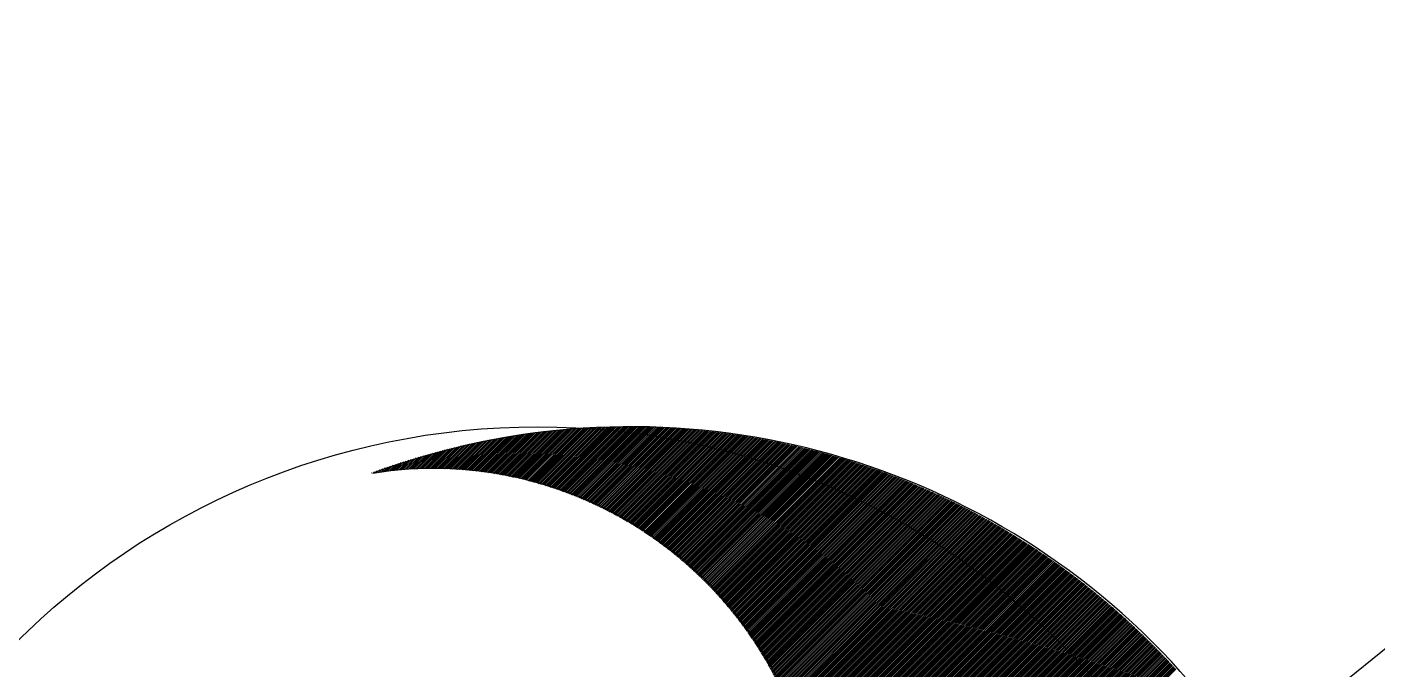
# Model space of a CAD drawing. Extents: x -437689 to -407696, y -55787 to -37037.
# Drawn here: x -434698.8 to -434633.1, y -41394.4 to -41363.1 of the extents above; entities that cross this region are included whole.
import ezdxf

# ---------------------------------------------------------------- set-up
doc = ezdxf.new("R2010")
doc.units = 0
doc.header["$LTSCALE"] = 150
doc.header["$MEASUREMENT"] = 0
doc.layers.add('DR', color=6, linetype='CONTINUOUS')

msp = doc.modelspace()

# ---------------------------------------------------------------- linework, layer by layer
at = {"layer": 'DR', "linetype": 'CONTINUOUS', "ltscale": 900}
for p, q in [((-434642.355, -41401.204), (-434425.274, -41226.366)), ((-434675.802, -41384.925, 0), (-434673.731, -41382.854, 0)), ((-434675.73, -41384.937, 0), (-434673.635, -41382.843, 0)), ((-434675.658, -41384.951, 0), (-434673.539, -41382.832, 0)), ((-434675.587, -41384.964, 0), (-434673.444, -41382.821, 0)), ((-434675.516, -41384.978, 0), (-434673.349, -41382.811, 0)), ((-434675.445, -41384.992, 0), (-434673.254, -41382.801, 0)), ((-434675.374, -41385.006, 0), (-434673.159, -41382.791, 0)), ((-434675.304, -41385.02, 0), (-434673.065, -41382.781, 0)), ((-434675.233, -41385.035, 0), (-434672.971, -41382.772, 0)), ((-434675.163, -41385.05, 0), (-434672.877, -41382.763, 0)), ((-434675.093, -41385.065, 0), (-434672.783, -41382.754, 0)), ((-434675.024, -41385.08, 0), (-434672.69, -41382.746, 0)), ((-434674.955, -41385.095, 0), (-434672.597, -41382.738, 0)), ((-434674.885, -41385.111, 0), (-434672.504, -41382.73, 0)), ((-434674.816, -41385.127, 0), (-434672.412, -41382.722, 0)), ((-434674.748, -41385.143, 0), (-434672.32, -41382.715, 0)), ((-434674.679, -41385.16, 0), (-434672.228, -41382.708, 0)), ((-434674.611, -41385.176, 0), (-434672.136, -41382.701, 0)), ((-434674.543, -41385.193, 0), (-434672.045, -41382.694, 0)), ((-434674.475, -41385.21, 0), (-434671.953, -41382.688, 0)), ((-434674.408, -41385.227, 0), (-434671.862, -41382.682, 0)), ((-434674.34, -41385.245, 0), (-434671.772, -41382.676, 0)), ((-434674.273, -41385.263, 0), (-434671.681, -41382.671, 0)), ((-434674.206, -41385.28, 0), (-434671.591, -41382.665, 0)), ((-434674.139, -41385.298, 0), (-434671.501, -41382.66, 0)), ((-434674.073, -41385.317, 0), (-434671.411, -41382.655, 0)), ((-434674.006, -41385.335, 0), (-434671.322, -41382.651, 0)), ((-434673.94, -41385.354, 0), (-434671.233, -41382.646, 0)), ((-434673.874, -41385.373, 0), (-434671.143, -41382.642, 0)), ((-434673.809, -41385.392, 0), (-434671.055, -41382.638, 0)), ((-434673.743, -41385.411, 0), (-434670.966, -41382.634, 0)), ((-434673.678, -41385.431, 0), (-434670.878, -41382.631, 0)), ((-434673.613, -41385.451, 0), (-434670.79, -41382.628, 0)), ((-434673.548, -41385.47, 0), (-434670.702, -41382.625, 0)), ((-434673.483, -41385.491, 0), (-434670.614, -41382.622, 0)), ((-434673.418, -41385.511, 0), (-434670.527, -41382.619, 0)), ((-434673.354, -41385.531, 0), (-434670.439, -41382.617, 0)), ((-434673.29, -41385.552, 0), (-434670.352, -41382.615, 0)), ((-434673.226, -41385.573, 0), (-434670.266, -41382.613, 0)), ((-434673.162, -41385.594, 0), (-434670.179, -41382.611, 0)), ((-434673.098, -41385.615, 0), (-434670.093, -41382.609, 0)), ((-434673.035, -41385.637, 0), (-434670.006, -41382.608, 0)), ((-434672.972, -41385.658, 0), (-434669.92, -41382.607, 0)), ((-434672.909, -41385.68, 0), (-434669.835, -41382.606, 0)), ((-434672.846, -41385.702, 0), (-434669.749, -41382.605, 0)), ((-434672.783, -41385.724, 0), (-434669.664, -41382.605, 0)), ((-434672.721, -41385.747, 0), (-434669.579, -41382.605, 0)), ((-434672.658, -41385.769, 0), (-434669.494, -41382.604, 0)), ((-434672.596, -41385.792, 0), (-434669.409, -41382.605, 0)), ((-434672.534, -41385.815, 0), (-434669.324, -41382.605, 0)), ((-434672.473, -41385.838, 0), (-434669.24, -41382.605, 0)), ((-434672.411, -41385.861, 0), (-434669.156, -41382.606, 0)), ((-434672.35, -41385.885, 0), (-434669.072, -41382.607, 0)), ((-434672.288, -41385.908, 0), (-434668.988, -41382.608, 0)), ((-434672.227, -41385.932, 0), (-434668.905, -41382.609, 0)), ((-434672.167, -41385.956, 0), (-434668.821, -41382.611, 0)), ((-434672.106, -41385.98, 0), (-434668.738, -41382.613, 0)), ((-434672.045, -41386.005, 0), (-434668.655, -41382.614, 0)), ((-434671.985, -41386.029, 0), (-434668.572, -41382.616, 0)), ((-434671.925, -41386.054, 0), (-434668.49, -41382.619, 0)), ((-434671.865, -41386.079, 0), (-434668.407, -41382.621, 0)), ((-434671.805, -41386.104, 0), (-434668.325, -41382.624, 0)), ((-434671.745, -41386.129, 0), (-434668.243, -41382.626, 0)), ((-434671.686, -41386.154, 0), (-434668.161, -41382.629, 0)), ((-434671.626, -41386.18, 0), (-434668.079, -41382.633, 0)), ((-434671.567, -41386.205, 0), (-434667.998, -41382.636, 0)), ((-434671.508, -41386.231, 0), (-434667.916, -41382.639, 0)), ((-434671.449, -41386.257, 0), (-434667.835, -41382.643, 0)), ((-434671.391, -41386.283, 0), (-434667.754, -41382.647, 0)), ((-434671.332, -41386.31, 0), (-434667.673, -41382.651, 0)), ((-434671.274, -41386.336, 0), (-434667.593, -41382.655, 0)), ((-434671.216, -41386.363, 0), (-434667.512, -41382.659, 0)), ((-434671.158, -41386.39, 0), (-434667.432, -41382.664, 0)), ((-434671.1, -41386.417, 0), (-434667.352, -41382.669, 0)), ((-434671.042, -41386.444, 0), (-434667.272, -41382.674, 0)), ((-434670.985, -41386.471, 0), (-434667.192, -41382.679, 0)), ((-434670.927, -41386.499, 0), (-434667.112, -41382.684, 0)), ((-434670.87, -41386.527, 0), (-434667.033, -41382.689, 0)), ((-434670.813, -41386.554, 0), (-434666.954, -41382.695, 0)), ((-434670.756, -41386.582, 0), (-434666.874, -41382.7, 0)), ((-434670.7, -41386.611, 0), (-434666.795, -41382.706, 0)), ((-434670.643, -41386.639, 0), (-434666.717, -41382.712, 0)), ((-434670.587, -41386.667, 0), (-434666.638, -41382.718, 0)), ((-434670.531, -41386.696, 0), (-434666.559, -41382.725, 0)), ((-434670.474, -41386.725, 0), (-434666.481, -41382.731, 0)), ((-434670.418, -41386.754, 0), (-434666.403, -41382.738, 0)), ((-434670.363, -41386.783, 0), (-434666.325, -41382.745, 0)), ((-434670.307, -41386.812, 0), (-434666.247, -41382.752, 0)), ((-434670.252, -41386.841, 0), (-434666.169, -41382.759, 0)), ((-434670.196, -41386.871, 0), (-434666.092, -41382.766, 0)), ((-434670.141, -41386.901, 0), (-434666.014, -41382.774, 0)), ((-434670.086, -41386.93, 0), (-434665.937, -41382.781, 0)), ((-434670.031, -41386.96, 0), (-434665.86, -41382.789, 0)), ((-434669.977, -41386.991, 0), (-434665.783, -41382.797, 0)), ((-434669.922, -41387.021, 0), (-434665.706, -41382.805, 0)), ((-434669.868, -41387.051, 0), (-434665.63, -41382.813, 0)), ((-434669.814, -41387.082, 0), (-434665.553, -41382.822, 0)), ((-434669.759, -41387.113, 0), (-434665.477, -41382.83, 0)), ((-434669.706, -41387.144, 0), (-434665.4, -41382.839, 0)), ((-434669.652, -41387.175, 0), (-434665.324, -41382.847, 0)), ((-434669.598, -41387.206, 0), (-434665.249, -41382.856, 0)), ((-434678.656, -41384.639, 0), (-434677.528, -41383.511, 0)), ((-434678.573, -41384.641, 0), (-434677.418, -41383.486, 0)), ((-434678.491, -41384.644, 0), (-434677.309, -41383.462, 0)), ((-434678.409, -41384.646, 0), (-434677.2, -41383.437, 0)), ((-434678.327, -41384.65, 0), (-434677.091, -41383.414, 0)), ((-434678.246, -41384.653, 0), (-434676.983, -41383.391, 0)), ((-434678.165, -41384.657, 0), (-434676.876, -41383.368, 0)), ((-434678.084, -41384.661, 0), (-434676.769, -41383.346, 0)), ((-434678.004, -41384.666, 0), (-434676.662, -41383.324, 0)), ((-434677.924, -41384.67, 0), (-434676.556, -41383.303, 0)), ((-434677.844, -41384.676, 0), (-434676.45, -41383.282, 0)), ((-434677.765, -41384.681, 0), (-434676.345, -41383.261, 0)), ((-434677.686, -41384.687, 0), (-434676.24, -41383.241, 0)), ((-434677.607, -41384.693, 0), (-434676.135, -41383.221, 0)), ((-434677.528, -41384.699, 0), (-434676.031, -41383.202, 0)), ((-434677.45, -41384.706, 0), (-434675.927, -41383.183, 0)), ((-434677.372, -41384.713, 0), (-434675.823, -41383.164, 0)), ((-434677.295, -41384.72, 0), (-434675.72, -41383.146, 0)), ((-434677.218, -41384.728, 0), (-434675.618, -41383.128, 0)), ((-434677.141, -41384.736, 0), (-434675.515, -41383.111, 0)), ((-434677.064, -41384.744, 0), (-434675.413, -41383.093, 0)), ((-434676.987, -41384.752, 0), (-434675.312, -41383.077, 0)), ((-434676.911, -41384.761, 0), (-434675.21, -41383.06, 0)), ((-434676.836, -41384.77, 0), (-434675.109, -41383.044, 0)), ((-434676.76, -41384.78, 0), (-434675.009, -41383.028, 0)), ((-434676.685, -41384.789, 0), (-434674.909, -41383.013, 0)), ((-434676.61, -41384.799, 0), (-434674.809, -41382.998, 0)), ((-434676.535, -41384.809, 0), (-434674.709, -41382.983, 0)), ((-434676.461, -41384.819, 0), (-434674.61, -41382.969, 0)), ((-434676.386, -41384.83, 0), (-434674.511, -41382.955, 0)), ((-434676.312, -41384.841, 0), (-434674.413, -41382.941, 0)), ((-434676.239, -41384.852, 0), (-434674.314, -41382.928, 0)), ((-434676.165, -41384.864, 0), (-434674.216, -41382.915, 0)), ((-434676.092, -41384.875, 0), (-434674.119, -41382.902, 0)), ((-434676.019, -41384.887, 0), (-434674.021, -41382.89, 0)), ((-434675.947, -41384.899, 0), (-434673.924, -41382.877, 0)), ((-434675.874, -41384.912, 0), (-434673.828, -41382.866, 0)), ((-434669.545, -41387.237, 0), (-434665.173, -41382.866, 0)), ((-434669.491, -41387.269, 0), (-434665.097, -41382.875, 0)), ((-434669.438, -41387.301, 0), (-434665.022, -41382.884, 0)), ((-434669.385, -41387.332, 0), (-434664.946, -41382.894, 0)), ((-434669.332, -41387.364, 0), (-434664.871, -41382.903, 0)), ((-434669.279, -41387.396, 0), (-434664.796, -41382.913, 0)), ((-434669.227, -41387.429, 0), (-434664.721, -41382.923, 0)), ((-434669.174, -41387.461, 0), (-434664.646, -41382.933, 0)), ((-434669.122, -41387.494, 0), (-434664.572, -41382.943, 0)), ((-434669.07, -41387.526, 0), (-434664.497, -41382.954, 0)), ((-434669.018, -41387.559, 0), (-434664.423, -41382.964, 0)), ((-434668.966, -41387.592, 0), (-434664.349, -41382.975, 0)), ((-434668.914, -41387.625, 0), (-434664.275, -41382.986, 0)), ((-434668.863, -41387.659, 0), (-434664.201, -41382.997, 0)), ((-434668.811, -41387.692, 0), (-434664.127, -41383.008, 0)), ((-434668.76, -41387.726, 0), (-434664.053, -41383.019, 0)), ((-434668.709, -41387.759, 0), (-434663.98, -41383.03, 0)), ((-434668.658, -41387.793, 0), (-434663.906, -41383.042, 0)), ((-434668.607, -41387.827, 0), (-434663.833, -41383.053, 0)), ((-434668.556, -41387.861, 0), (-434663.76, -41383.065, 0)), ((-434668.506, -41387.896, 0), (-434663.687, -41383.077, 0)), ((-434668.455, -41387.93, 0), (-434663.614, -41383.089, 0)), ((-434668.405, -41387.965, 0), (-434663.542, -41383.101, 0)), ((-434668.355, -41387.999, 0), (-434663.469, -41383.113, 0)), ((-434668.305, -41388.034, 0), (-434663.396, -41383.126, 0)), ((-434668.255, -41388.069, 0), (-434663.324, -41383.138, 0)), ((-434668.205, -41388.104, 0), (-434663.252, -41383.151, 0)), ((-434668.156, -41388.14, 0), (-434663.18, -41383.164, 0)), ((-434668.106, -41388.175, 0), (-434663.108, -41383.177, 0)), ((-434668.057, -41388.211, 0), (-434663.036, -41383.19, 0)), ((-434668.008, -41388.246, 0), (-434662.964, -41383.203, 0)), ((-434667.959, -41388.282, 0), (-434662.893, -41383.216, 0)), ((-434667.91, -41388.318, 0), (-434662.821, -41383.229, 0)), ((-434667.861, -41388.354, 0), (-434662.75, -41383.243, 0)), ((-434667.813, -41388.391, 0), (-434662.679, -41383.257, 0)), ((-434667.764, -41388.427, 0), (-434662.608, -41383.27, 0)), ((-434667.716, -41388.463, 0), (-434662.537, -41383.284, 0)), ((-434667.668, -41388.5, 0), (-434662.466, -41383.298, 0)), ((-434667.62, -41388.537, 0), (-434662.395, -41383.313, 0)), ((-434667.572, -41388.574, 0), (-434662.325, -41383.327, 0)), ((-434667.524, -41388.611, 0), (-434662.254, -41383.341, 0)), ((-434667.476, -41388.648, 0), (-434662.184, -41383.356, 0)), ((-434667.429, -41388.686, 0), (-434662.114, -41383.37, 0)), ((-434667.382, -41388.723, 0), (-434662.044, -41383.385, 0)), ((-434667.334, -41388.761, 0), (-434661.974, -41383.4, 0)), ((-434667.287, -41388.799, 0), (-434661.904, -41383.415, 0)), ((-434667.24, -41388.836, 0), (-434661.834, -41383.43, 0)), ((-434667.194, -41388.875, 0), (-434661.765, -41383.445, 0)), ((-434667.147, -41388.913, 0), (-434661.695, -41383.461, 0)), ((-434667.1, -41388.951, 0), (-434661.626, -41383.476, 0)), ((-434667.054, -41388.99, 0), (-434661.556, -41383.492, 0)), ((-434667.008, -41389.028, 0), (-434661.487, -41383.508, 0)), ((-434680.484, -41384.685, 0), (-434679.955, -41384.156, 0)), ((-434680.392, -41384.678, 0), (-434679.833, -41384.119, 0)), ((-434680.301, -41384.672, 0), (-434679.712, -41384.083, 0)), ((-434680.211, -41384.667, 0), (-434679.592, -41384.048, 0)), ((-434680.121, -41384.662, 0), (-434679.473, -41384.013, 0)), ((-434680.032, -41384.657, 0), (-434679.354, -41383.979, 0)), ((-434679.942, -41384.653, 0), (-434679.235, -41383.946, 0)), ((-434679.854, -41384.649, 0), (-434679.118, -41383.913, 0)), ((-434679.766, -41384.646, 0), (-434679.001, -41383.881, 0)), ((-434679.678, -41384.643, 0), (-434678.884, -41383.849, 0)), ((-434679.591, -41384.64, 0), (-434678.768, -41383.818, 0)), ((-434679.504, -41384.638, 0), (-434678.653, -41383.787, 0)), ((-434679.417, -41384.637, 0), (-434678.538, -41383.757, 0)), ((-434679.331, -41384.635, 0), (-434678.424, -41383.728, 0)), ((-434679.245, -41384.634, 0), (-434678.31, -41383.699, 0)), ((-434679.16, -41384.634, 0), (-434678.197, -41383.671, 0)), ((-434679.075, -41384.634, 0), (-434678.084, -41383.643, 0)), ((-434678.99, -41384.634, 0), (-434677.972, -41383.615, 0)), ((-434678.906, -41384.635, 0), (-434677.86, -41383.589, 0)), ((-434678.822, -41384.636, 0), (-434677.749, -41383.562, 0)), ((-434678.739, -41384.637, 0), (-434677.638, -41383.536, 0)), ((-434666.962, -41389.067, 0), (-434661.418, -41383.523, 0)), ((-434666.916, -41389.106, 0), (-434661.349, -41383.539, 0)), ((-434666.87, -41389.145, 0), (-434661.281, -41383.555, 0)), ((-434666.824, -41389.184, 0), (-434661.212, -41383.572, 0)), ((-434666.779, -41389.223, 0), (-434661.143, -41383.588, 0)), ((-434666.733, -41389.263, 0), (-434661.075, -41383.604, 0)), ((-434666.688, -41389.302, 0), (-434661.007, -41383.621, 0)), ((-434666.643, -41389.342, 0), (-434660.938, -41383.637, 0)), ((-434666.598, -41389.382, 0), (-434660.87, -41383.654, 0)), ((-434666.553, -41389.422, 0), (-434660.802, -41383.671, 0)), ((-434666.508, -41389.462, 0), (-434660.734, -41383.688, 0)), ((-434666.464, -41389.502, 0), (-434660.667, -41383.705, 0)), ((-434666.419, -41389.542, 0), (-434660.599, -41383.722, 0)), ((-434666.375, -41389.583, 0), (-434660.531, -41383.74, 0)), ((-434666.331, -41389.624, 0), (-434660.464, -41383.757, 0)), ((-434666.286, -41389.664, 0), (-434660.397, -41383.775, 0)), ((-434666.243, -41389.705, 0), (-434660.329, -41383.792, 0)), ((-434666.199, -41389.746, 0), (-434660.262, -41383.81, 0)), ((-434666.155, -41389.788, 0), (-434660.195, -41383.828, 0)), ((-434666.112, -41389.829, 0), (-434660.128, -41383.846, 0)), ((-434666.068, -41389.87, 0), (-434660.062, -41383.864, 0)), ((-434666.025, -41389.912, 0), (-434659.995, -41383.882, 0)), ((-434665.982, -41389.954, 0), (-434659.928, -41383.9, 0)), ((-434665.939, -41389.996, 0), (-434659.862, -41383.919, 0)), ((-434665.896, -41390.038, 0), (-434659.796, -41383.937, 0)), ((-434665.853, -41390.08, 0), (-434659.729, -41383.956, 0)), ((-434665.811, -41390.122, 0), (-434659.663, -41383.975, 0)), ((-434665.768, -41390.164, 0), (-434659.597, -41383.993, 0)), ((-434665.726, -41390.207, 0), (-434659.531, -41384.012, 0)), ((-434665.684, -41390.25, 0), (-434659.465, -41384.031, 0)), ((-434665.642, -41390.292, 0), (-434659.4, -41384.05, 0)), ((-434665.6, -41390.335, 0), (-434659.334, -41384.07, 0)), ((-434665.558, -41390.378, 0), (-434659.269, -41384.089, 0)), ((-434665.516, -41390.422, 0), (-434659.203, -41384.109, 0)), ((-434665.475, -41390.465, 0), (-434659.138, -41384.128, 0)), ((-434665.434, -41390.508, 0), (-434659.073, -41384.148, 0)), ((-434665.392, -41390.552, 0), (-434659.008, -41384.167, 0)), ((-434681.918, -41384.846, 0), (-434681.867, -41384.795, 0)), ((-434681.818, -41384.831, 0), (-434681.733, -41384.747, 0)), ((-434681.719, -41384.817, 0), (-434681.601, -41384.699, 0)), ((-434681.621, -41384.804, 0), (-434681.47, -41384.653, 0)), ((-434681.523, -41384.791, 0), (-434681.339, -41384.607, 0)), ((-434681.426, -41384.778, 0), (-434681.209, -41384.562, 0)), ((-434681.329, -41384.766, 0), (-434681.08, -41384.518, 0)), ((-434681.233, -41384.755, 0), (-434680.952, -41384.475, 0)), ((-434681.137, -41384.745, 0), (-434680.825, -41384.432, 0)), ((-434681.042, -41384.734, 0), (-434680.698, -41384.39, 0)), ((-434680.948, -41384.725, 0), (-434680.573, -41384.349, 0)), ((-434680.854, -41384.716, 0), (-434680.448, -41384.309, 0)), ((-434680.761, -41384.707, 0), (-434680.323, -41384.27, 0)), ((-434680.668, -41384.699, 0), (-434680.2, -41384.231, 0)), ((-434680.576, -41384.692, 0), (-434680.077, -41384.193, 0)), ((-434665.351, -41390.596, 0), (-434658.943, -41384.187, 0)), ((-434665.31, -41390.64, 0), (-434658.878, -41384.207, 0)), ((-434665.269, -41390.684, 0), (-434658.813, -41384.227, 0)), ((-434665.229, -41390.728, 0), (-434658.748, -41384.248, 0)), ((-434665.188, -41390.772, 0), (-434658.684, -41384.268, 0)), ((-434665.148, -41390.817, 0), (-434658.619, -41384.288, 0)), ((-434665.108, -41390.861, 0), (-434658.555, -41384.309, 0)), ((-434665.067, -41390.906, 0), (-434658.491, -41384.329, 0)), ((-434665.027, -41390.951, 0), (-434658.426, -41384.35, 0)), ((-434664.987, -41390.996, 0), (-434658.362, -41384.371, 0)), ((-434664.948, -41391.041, 0), (-434658.298, -41384.392, 0)), ((-434664.908, -41391.086, 0), (-434658.235, -41384.413, 0)), ((-434664.869, -41391.132, 0), (-434658.171, -41384.434, 0)), ((-434664.829, -41391.177, 0), (-434658.107, -41384.455, 0)), ((-434664.79, -41391.223, 0), (-434658.044, -41384.476, 0)), ((-434664.751, -41391.269, 0), (-434657.98, -41384.498, 0)), ((-434664.712, -41391.314, 0), (-434657.917, -41384.519, 0)), ((-434664.673, -41391.361, 0), (-434657.853, -41384.541, 0)), ((-434664.635, -41391.407, 0), (-434657.79, -41384.562, 0)), ((-434664.596, -41391.453, 0), (-434657.727, -41384.584, 0)), ((-434664.558, -41391.5, 0), (-434657.664, -41384.606, 0)), ((-434664.52, -41391.546, 0), (-434657.601, -41384.628, 0)), ((-434664.482, -41391.593, 0), (-434657.538, -41384.65, 0)), ((-434664.444, -41391.64, 0), (-434657.476, -41384.672, 0)), ((-434664.406, -41391.687, 0), (-434657.413, -41384.694, 0)), ((-434664.368, -41391.734, 0), (-434657.351, -41384.717, 0)), ((-434664.331, -41391.781, 0), (-434657.288, -41384.739, 0)), ((-434664.293, -41391.829, 0), (-434657.226, -41384.762, 0)), ((-434664.256, -41391.876, 0), (-434657.164, -41384.784, 0)), ((-434664.219, -41391.924, 0), (-434657.102, -41384.807, 0)), ((-434664.182, -41391.972, 0), (-434657.04, -41384.83, 0)), ((-434682.018, -41384.862, 0), (-434682.001, -41384.845, 0)), ((-434664.145, -41392.02, 0), (-434656.978, -41384.853, 0)), ((-434664.108, -41392.068, 0), (-434656.916, -41384.876, 0)), ((-434664.072, -41392.116, 0), (-434656.854, -41384.899, 0)), ((-434664.035, -41392.165, 0), (-434656.792, -41384.922, 0)), ((-434663.999, -41392.213, 0), (-434656.731, -41384.945, 0)), ((-434663.963, -41392.262, 0), (-434656.669, -41384.969, 0)), ((-434663.927, -41392.311, 0), (-434656.608, -41384.992, 0)), ((-434663.891, -41392.36, 0), (-434656.547, -41385.016, 0)), ((-434663.855, -41392.409, 0), (-434656.485, -41385.039, 0)), ((-434663.819, -41392.458, 0), (-434656.424, -41385.063, 0)), ((-434663.784, -41392.508, 0), (-434656.363, -41385.087, 0)), ((-434663.749, -41392.557, 0), (-434656.302, -41385.111, 0)), ((-434663.714, -41392.607, 0), (-434656.242, -41385.135, 0)), ((-434663.678, -41392.657, 0), (-434656.181, -41385.159, 0)), ((-434663.644, -41392.707, 0), (-434656.12, -41385.183, 0)), ((-434663.609, -41392.757, 0), (-434656.06, -41385.208, 0)), ((-434663.574, -41392.807, 0), (-434655.999, -41385.232, 0)), ((-434663.54, -41392.857, 0), (-434655.939, -41385.256, 0)), ((-434663.505, -41392.908, 0), (-434655.879, -41385.281, 0)), ((-434663.471, -41392.959, 0), (-434655.818, -41385.306, 0)), ((-434663.437, -41393.009, 0), (-434655.758, -41385.33, 0)), ((-434663.403, -41393.06, 0), (-434655.698, -41385.355, 0)), ((-434663.37, -41393.111, 0), (-434655.638, -41385.38, 0)), ((-434663.336, -41393.163, 0), (-434655.579, -41385.405, 0)), ((-434663.303, -41393.214, 0), (-434655.519, -41385.43, 0)), ((-434663.269, -41393.266, 0), (-434655.459, -41385.456, 0)), ((-434663.236, -41393.317, 0), (-434655.4, -41385.481, 0)), ((-434663.203, -41393.369, 0), (-434655.34, -41385.506, 0)), ((-434663.17, -41393.421, 0), (-434655.281, -41385.532, 0)), ((-434663.137, -41393.473, 0), (-434655.221, -41385.557, 0)), ((-434663.105, -41393.525, 0), (-434655.162, -41385.583, 0)), ((-434663.072, -41393.578, 0), (-434655.103, -41385.609, 0)), ((-434663.04, -41393.63, 0), (-434655.044, -41385.634, 0)), ((-434663.008, -41393.683, 0), (-434654.985, -41385.66, 0)), ((-434662.976, -41393.736, 0), (-434654.926, -41385.686, 0)), ((-434662.944, -41393.789, 0), (-434654.868, -41385.712, 0)), ((-434662.912, -41393.842, 0), (-434654.809, -41385.739, 0)), ((-434662.881, -41393.895, 0), (-434654.75, -41385.765, 0)), ((-434662.849, -41393.949, 0), (-434654.692, -41385.791, 0)), ((-434662.818, -41394.002, 0), (-434654.633, -41385.818, 0)), ((-434662.787, -41394.056, 0), (-434654.575, -41385.844, 0)), ((-434662.756, -41394.11, 0), (-434654.517, -41385.871, 0)), ((-434662.725, -41394.164, 0), (-434654.459, -41385.897, 0)), ((-434662.695, -41394.218, 0), (-434654.4, -41385.924, 0)), ((-434662.664, -41394.273, 0), (-434654.342, -41385.951, 0)), ((-434662.634, -41394.327, 0), (-434654.285, -41385.978, 0)), ((-434662.603, -41394.382, 0), (-434654.227, -41386.005, 0)), ((-434662.573, -41394.437, 0), (-434654.169, -41386.032, 0)), ((-434662.544, -41394.492, 0), (-434654.111, -41386.059, 0)), ((-434662.514, -41394.547, 0), (-434654.054, -41386.087, 0)), ((-434662.484, -41394.602, 0), (-434653.996, -41386.114, 0)), ((-434662.455, -41394.657, 0), (-434653.939, -41386.142, 0)), ((-434662.425, -41394.713, 0), (-434653.882, -41386.169, 0)), ((-434662.396, -41394.769, 0), (-434653.824, -41386.197, 0)), ((-434662.367, -41394.825, 0), (-434653.767, -41386.224, 0)), ((-434662.339, -41394.881, 0), (-434653.71, -41386.252, 0)), ((-434662.31, -41394.937, 0), (-434653.653, -41386.28, 0)), ((-434662.281, -41394.993, 0), (-434653.596, -41386.308, 0)), ((-434662.253, -41395.05, 0), (-434653.539, -41386.336, 0)), ((-434662.225, -41395.106, 0), (-434653.483, -41386.364, 0)), ((-434662.197, -41395.163, 0), (-434653.426, -41386.392, 0)), ((-434662.169, -41395.22, 0), (-434653.37, -41386.421, 0)), ((-434662.141, -41395.277, 0), (-434653.313, -41386.449, 0)), ((-434662.114, -41395.335, 0), (-434653.257, -41386.477, 0)), ((-434662.086, -41395.392, 0), (-434653.2, -41386.506, 0)), ((-434662.059, -41395.45, 0), (-434653.144, -41386.535, 0)), ((-434662.032, -41395.507, 0), (-434653.088, -41386.563, 0)), ((-434662.005, -41395.565, 0), (-434653.032, -41386.592, 0)), ((-434661.978, -41395.623, 0), (-434652.976, -41386.621, 0)), ((-434661.952, -41395.682, 0), (-434652.92, -41386.65, 0)), ((-434661.925, -41395.74, 0), (-434652.864, -41386.679, 0)), ((-434661.899, -41395.799, 0), (-434652.808, -41386.708, 0)), ((-434661.873, -41395.858, 0), (-434652.753, -41386.737, 0)), ((-434661.847, -41395.917, 0), (-434652.697, -41386.767, 0)), ((-434661.821, -41395.976, 0), (-434652.642, -41386.796, 0)), ((-434661.796, -41396.035, 0), (-434652.586, -41386.825, 0)), ((-434661.77, -41396.094, 0), (-434652.531, -41386.855, 0)), ((-434661.745, -41396.154, 0), (-434652.476, -41386.884, 0)), ((-434661.72, -41396.214, 0), (-434652.42, -41386.914, 0)), ((-434661.695, -41396.274, 0), (-434652.365, -41386.944, 0)), ((-434661.671, -41396.334, 0), (-434652.31, -41386.974, 0)), ((-434661.646, -41396.394, 0), (-434652.255, -41387.004, 0)), ((-434661.622, -41396.455, 0), (-434652.201, -41387.034, 0)), ((-434661.597, -41396.515, 0), (-434652.146, -41387.064, 0)), ((-434661.573, -41396.576, 0), (-434652.091, -41387.094, 0)), ((-434661.55, -41396.637, 0), (-434652.036, -41387.124, 0)), ((-434661.526, -41396.698, 0), (-434651.982, -41387.154, 0)), ((-434661.502, -41396.76, 0), (-434651.927, -41387.185, 0)), ((-434661.479, -41396.821, 0), (-434651.873, -41387.215, 0)), ((-434661.456, -41396.883, 0), (-434651.819, -41387.246, 0)), ((-434661.433, -41396.945, 0), (-434651.765, -41387.276, 0)), ((-434661.41, -41397.007, 0), (-434651.71, -41387.307, 0)), ((-434661.388, -41397.069, 0), (-434651.656, -41387.338, 0)), ((-434661.365, -41397.132, 0), (-434651.602, -41387.369, 0)), ((-434661.343, -41397.194, 0), (-434651.548, -41387.4, 0)), ((-434661.321, -41397.257, 0), (-434651.495, -41387.431, 0)), ((-434661.299, -41397.32, 0), (-434651.441, -41387.462, 0)), ((-434661.277, -41397.383, 0), (-434651.387, -41387.493, 0)), ((-434661.256, -41397.447, 0), (-434651.334, -41387.524, 0)), ((-434661.235, -41397.51, 0), (-434651.28, -41387.556, 0)), ((-434661.213, -41397.574, 0), (-434651.227, -41387.587, 0)), ((-434661.193, -41397.638, 0), (-434651.173, -41387.619, 0)), ((-434661.172, -41397.702, 0), (-434651.12, -41387.65, 0)), ((-434661.151, -41397.766, 0), (-434651.067, -41387.682, 0)), ((-434661.131, -41397.831, 0), (-434651.014, -41387.714, 0)), ((-434661.111, -41397.895, 0), (-434650.961, -41387.745, 0)), ((-434661.091, -41397.96, 0), (-434650.908, -41387.777, 0)), ((-434661.071, -41398.025, 0), (-434650.855, -41387.809, 0)), ((-434661.051, -41398.091, 0), (-434650.802, -41387.841, 0)), ((-434661.032, -41398.156, 0), (-434650.749, -41387.873, 0)), ((-434661.013, -41398.222, 0), (-434650.697, -41387.906, 0)), ((-434660.994, -41398.288, 0), (-434650.644, -41387.938, 0)), ((-434660.975, -41398.354, 0), (-434650.592, -41387.97, 0)), ((-434660.957, -41398.42, 0), (-434650.539, -41388.003, 0)), ((-434660.938, -41398.487, 0), (-434650.487, -41388.035, 0)), ((-434660.92, -41398.553, 0), (-434650.434, -41388.068, 0)), ((-434660.902, -41398.62, 0), (-434650.382, -41388.1, 0)), ((-434660.884, -41398.687, 0), (-434650.33, -41388.133, 0)), ((-434660.867, -41398.755, 0), (-434650.278, -41388.166, 0)), ((-434660.85, -41398.822, 0), (-434650.226, -41388.199, 0)), ((-434660.833, -41398.89, 0), (-434650.174, -41388.232, 0)), ((-434660.816, -41398.958, 0), (-434650.122, -41388.265, 0)), ((-434660.799, -41399.026, 0), (-434650.071, -41388.298, 0)), ((-434660.783, -41399.095, 0), (-434650.019, -41388.331, 0)), ((-434660.766, -41399.163, 0), (-434649.967, -41388.364, 0)), ((-434660.75, -41399.232, 0), (-434649.916, -41388.398, 0)), ((-434660.735, -41399.301, 0), (-434649.864, -41388.431, 0)), ((-434660.719, -41399.37, 0), (-434649.813, -41388.465, 0)), ((-434660.704, -41399.44, 0), (-434649.762, -41388.498, 0)), ((-434660.688, -41399.51, 0), (-434649.711, -41388.532, 0)), ((-434660.674, -41399.58, 0), (-434649.659, -41388.565, 0)), ((-434660.659, -41399.65, 0), (-434649.608, -41388.599, 0)), ((-434660.645, -41399.72, 0), (-434649.557, -41388.633, 0)), ((-434660.63, -41399.791, 0), (-434649.507, -41388.667, 0)), ((-434660.616, -41399.862, 0), (-434649.456, -41388.701, 0)), ((-434660.603, -41399.933, 0), (-434649.405, -41388.735, 0)), ((-434660.589, -41400.004, 0), (-434649.354, -41388.769, 0)), ((-434660.576, -41400.076, 0), (-434649.304, -41388.804, 0)), ((-434660.563, -41400.148, 0), (-434649.253, -41388.838, 0)), ((-434660.55, -41400.22, 0), (-434649.203, -41388.872, 0)), ((-434660.538, -41400.292, 0), (-434649.152, -41388.907, 0)), ((-434660.525, -41400.365, 0), (-434649.102, -41388.941, 0)), ((-434660.513, -41400.438, 0), (-434649.052, -41388.976, 0)), ((-434660.502, -41400.511, 0), (-434649.001, -41389.011, 0)), ((-434660.49, -41400.584, 0), (-434648.951, -41389.045, 0)), ((-434660.479, -41400.658, 0), (-434648.901, -41389.08, 0)), ((-434660.468, -41400.732, 0), (-434648.851, -41389.115, 0)), ((-434660.457, -41400.806, 0), (-434648.802, -41389.15, 0)), ((-434660.447, -41400.88, 0), (-434648.752, -41389.185, 0)), ((-434660.437, -41400.955, 0), (-434648.702, -41389.22, 0)), ((-434660.427, -41401.03, 0), (-434648.652, -41389.255, 0)), ((-434660.417, -41401.105, 0), (-434648.603, -41389.291, 0)), ((-434660.408, -41401.18, 0), (-434648.553, -41389.326, 0)), ((-434660.399, -41401.256, 0), (-434648.504, -41389.361, 0)), ((-434660.39, -41401.332, 0), (-434648.455, -41389.397, 0)), ((-434660.381, -41401.408, 0), (-434648.405, -41389.433, 0)), ((-434660.373, -41401.485, 0), (-434648.356, -41389.468, 0)), ((-434660.365, -41401.562, 0), (-434648.307, -41389.504, 0)), ((-434660.357, -41401.639, 0), (-434648.258, -41389.54, 0)), ((-434660.35, -41401.717, 0), (-434648.209, -41389.576, 0)), ((-434660.343, -41401.794, 0), (-434648.16, -41389.612, 0)), ((-434660.336, -41401.872, 0), (-434648.111, -41389.648, 0)), ((-434660.33, -41401.951, 0), (-434648.062, -41389.684, 0)), ((-434660.323, -41402.03, 0), (-434648.014, -41389.72, 0)), ((-434660.318, -41402.109, 0), (-434647.965, -41389.756, 0)), ((-434660.312, -41402.188, 0), (-434647.916, -41389.792, 0)), ((-434660.307, -41402.267, 0), (-434647.868, -41389.829, 0)), ((-434660.302, -41402.347, 0), (-434647.82, -41389.865, 0)), ((-434660.297, -41402.428, 0), (-434647.771, -41389.902, 0)), ((-434660.293, -41402.508, 0), (-434647.723, -41389.938, 0)), ((-434660.289, -41402.589, 0), (-434647.675, -41389.975, 0)), ((-434660.285, -41402.67, 0), (-434647.627, -41390.012, 0)), ((-434660.282, -41402.752, 0), (-434647.579, -41390.048, 0)), ((-434660.279, -41402.834, 0), (-434647.531, -41390.085, 0)), ((-434660.287, -41404.284, 0), (-434646.726, -41390.723, 0)), ((-434660.283, -41404.195, 0), (-434646.773, -41390.685, 0)), ((-434660.28, -41404.107, 0), (-434646.82, -41390.647, 0)), ((-434660.277, -41402.916, 0), (-434647.483, -41390.122, 0)), ((-434660.277, -41404.02, 0), (-434646.867, -41390.609, 0)), ((-434660.275, -41403.932, 0), (-434646.914, -41390.571, 0)), ((-434660.274, -41402.999, 0), (-434647.435, -41390.159, 0)), ((-434660.273, -41403.082, 0), (-434647.387, -41390.196, 0)), ((-434660.273, -41403.846, 0), (-434646.961, -41390.534, 0)), ((-434660.271, -41403.165, 0), (-434647.34, -41390.234, 0)), ((-434660.271, -41403.759, 0), (-434647.008, -41390.496, 0)), ((-434660.27, -41403.249, 0), (-434647.292, -41390.271, 0)), ((-434660.27, -41403.673, 0), (-434647.055, -41390.458, 0)), ((-434660.269, -41403.333, 0), (-434647.244, -41390.308, 0)), ((-434660.269, -41403.417, 0), (-434647.197, -41390.346, 0)), ((-434660.269, -41403.502, 0), (-434647.15, -41390.383, 0)), ((-434660.269, -41403.587, 0), (-434647.102, -41390.421, 0)), ((-434660.422, -41405.862, 0), (-434645.943, -41391.382, 0)), ((-434660.41, -41405.765, 0), (-434645.988, -41391.343, 0)), ((-434660.398, -41405.668, 0), (-434646.034, -41391.304, 0)), ((-434660.387, -41405.572, 0), (-434646.08, -41391.265, 0)), ((-434660.377, -41405.477, 0), (-434646.125, -41391.225, 0)), ((-434660.367, -41405.382, 0), (-434646.171, -41391.186, 0)), ((-434660.357, -41405.288, 0), (-434646.217, -41391.147, 0)), ((-434660.348, -41405.194, 0), (-434646.263, -41391.109, 0)), ((-434660.34, -41405.101, 0), (-434646.309, -41391.07, 0)), ((-434660.332, -41405.008, 0), (-434646.355, -41391.031, 0)), ((-434660.325, -41404.916, 0), (-434646.401, -41390.992, 0)), ((-434660.318, -41404.824, 0), (-434646.447, -41390.954, 0)), ((-434660.312, -41404.733, 0), (-434646.494, -41390.915, 0)), ((-434660.306, -41404.642, 0), (-434646.54, -41390.877, 0)), ((-434660.3, -41404.552, 0), (-434646.587, -41390.838, 0)), ((-434660.295, -41404.462, 0), (-434646.633, -41390.8, 0)), ((-434660.291, -41404.373, 0), (-434646.68, -41390.762, 0)), ((-434660.708, -41407.505, 0), (-434645.224, -41392.021, 0)), ((-434660.684, -41407.397, 0), (-434645.268, -41391.981, 0)), ((-434660.662, -41407.289, 0), (-434645.313, -41391.94, 0)), ((-434660.64, -41407.182, 0), (-434645.357, -41391.9, 0)), ((-434660.619, -41407.077, 0), (-434645.402, -41391.86, 0)), ((-434660.598, -41406.971, 0), (-434645.447, -41391.82, 0)), ((-434660.579, -41406.867, 0), (-434645.491, -41391.78, 0)), ((-434660.56, -41406.764, 0), (-434645.536, -41391.74, 0)), ((-434660.542, -41406.661, 0), (-434645.581, -41391.7, 0)), ((-434660.525, -41406.559, 0), (-434645.626, -41391.66, 0)), ((-434660.508, -41406.457, 0), (-434645.671, -41391.62, 0)), ((-434660.492, -41406.356, 0), (-434645.716, -41391.58, 0)), ((-434660.477, -41406.256, 0), (-434645.761, -41391.54, 0)), ((-434660.462, -41406.157, 0), (-434645.807, -41391.501, 0)), ((-434660.448, -41406.058, 0), (-434645.852, -41391.461, 0)), ((-434660.435, -41405.959, 0), (-434645.897, -41391.422, 0)), ((-434661.221, -41409.376, 0), (-434644.523, -41392.678, 0)), ((-434661.18, -41409.25, 0), (-434644.567, -41392.637, 0)), ((-434661.14, -41409.126, 0), (-434644.61, -41392.595, 0)), ((-434661.102, -41409.002, 0), (-434644.653, -41392.554, 0)), ((-434661.065, -41408.88, 0), (-434644.697, -41392.512, 0)), ((-434661.029, -41408.76, 0), (-434644.74, -41392.471, 0)), ((-434660.994, -41408.64, 0), (-434644.784, -41392.43, 0)), ((-434660.961, -41408.522, 0), (-434644.828, -41392.389, 0)), ((-434660.929, -41408.405, 0), (-434644.871, -41392.348, 0)), ((-434660.898, -41408.289, 0), (-434644.915, -41392.307, 0)), ((-434660.868, -41408.174, 0), (-434644.959, -41392.266, 0)), ((-434660.838, -41408.06, 0), (-434645.003, -41392.225, 0)), ((-434660.81, -41407.947, 0), (-434645.047, -41392.184, 0)), ((-434660.783, -41407.835, 0), (-434645.091, -41392.143, 0)), ((-434660.757, -41407.724, 0), (-434645.135, -41392.102, 0)), ((-434660.732, -41407.614, 0), (-434645.18, -41392.062, 0)), ((-434662.146, -41411.658, 0), (-434643.841, -41393.354, 0)), ((-434662.068, -41411.496, 0), (-434643.883, -41393.311, 0)), ((-434661.994, -41411.337, 0), (-434643.925, -41393.268, 0)), ((-434661.923, -41411.181, 0), (-434643.968, -41393.226, 0)), ((-434661.855, -41411.029, 0), (-434644.01, -41393.183, 0)), ((-434661.791, -41410.879, 0), (-434644.052, -41393.141, 0)), ((-434661.728, -41410.732, 0), (-434644.095, -41393.098, 0)), ((-434661.668, -41410.587, 0), (-434644.137, -41393.056, 0)), ((-434661.611, -41410.445, 0), (-434644.18, -41393.014, 0)), ((-434661.556, -41410.304, 0), (-434644.223, -41392.972, 0)), ((-434661.502, -41410.166, 0), (-434644.265, -41392.929, 0)), ((-434661.451, -41410.03, 0), (-434644.308, -41392.887, 0)), ((-434661.402, -41409.896, 0), (-434644.351, -41392.846, 0)), ((-434661.354, -41409.764, 0), (-434644.394, -41392.804, 0)), ((-434661.308, -41409.633, 0), (-434644.437, -41392.762, 0)), ((-434661.264, -41409.504, 0), (-434644.48, -41392.72, 0)), ((-434664.225, -41415.011, 0), (-434643.218, -41394.003, 0)), ((-434663.96, -41414.66, 0), (-434643.259, -41393.959, 0)), ((-434663.737, -41414.353, 0), (-434643.3, -41393.916, 0)), ((-434663.543, -41414.074, 0), (-434643.341, -41393.872, 0)), ((-434663.371, -41413.817, 0), (-434643.382, -41393.828, 0)), ((-434663.215, -41413.576, 0), (-434643.424, -41393.785, 0)), ((-434663.072, -41413.349, 0), (-434643.465, -41393.741, 0)), ((-434662.941, -41413.132, 0), (-434643.507, -41393.698, 0)), ((-434662.819, -41412.926, 0), (-434643.548, -41393.655, 0)), ((-434662.705, -41412.727, 0), (-434643.59, -41393.612, 0)), ((-434662.598, -41412.535, 0), (-434643.632, -41393.568, 0)), ((-434662.498, -41412.35, 0), (-434643.673, -41393.525, 0)), ((-434662.403, -41412.17, 0), (-434643.715, -41393.482, 0)), ((-434662.313, -41411.995, 0), (-434643.757, -41393.439, 0)), ((-434662.227, -41411.824, 0), (-434643.799, -41393.396, 0)), ((-434681.925, -41433.474, 0), (-434642.851, -41394.4, 0)), ((-434681.902, -41433.367, 0), (-434642.892, -41394.356, 0)), ((-434681.879, -41433.258, 0), (-434642.932, -41394.312, 0)), ((-434681.854, -41433.148, 0), (-434642.973, -41394.267, 0)), ((-434681.828, -41433.038, 0), (-434643.013, -41394.223, 0)), ((-434681.802, -41432.926, 0), (-434643.054, -41394.179, 0)), ((-434681.774, -41432.814, 0), (-434643.095, -41394.135, 0)), ((-434665.085, -41416.04, 0), (-434643.136, -41394.091, 0)), ((-434664.564, -41415.434, 0), (-434643.177, -41394.047, 0))]:
    msp.add_line(p, q, dxfattribs=at)
msp.add_circle((-434673.91, -41418.604, 0), 36, dxfattribs=at)
for centre, radius, start, end in [((-434669.384, -41418.604, 0), 36, 271.56726, 110.43289), ((-434678.982, -41403.463, 0), 18.829, 293.61112, 99.07564)]:
    msp.add_arc(centre, radius, start, end, dxfattribs=at)

doc.saveas('drawing.dxf')
